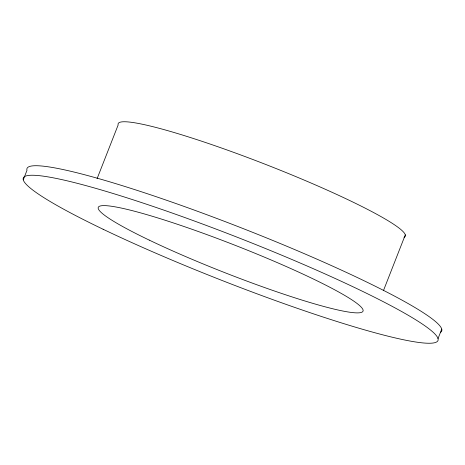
<?xml version="1.0" encoding="UTF-8"?>
<svg xmlns="http://www.w3.org/2000/svg" width="465" height="465" viewBox="0 0 465 465"><rect width="100%" height="100%" fill="white"/><g stroke="black" fill="none" stroke-linecap="round" stroke-linejoin="round"><path stroke-width="0.7" d="M23.25 179.856L26.982 170.335A222.712 22.895 21.4 0 1 241.881 228.083A222.712 22.895 21.4 0 1 440.657 332.254M97.104 178.653L118.151 124.951A154.182 15.851 21.4 0 1 269.008 165.743A154.182 15.851 21.4 0 1 404.027 237.342M383.462 290.584L405.3 234.871M438.018 338.63L441.75 329.11M149.23 240.103A142.191 14.618 21.4 0 0 361.869 312.207A142.191 14.618 21.4 0 0 180.804 225.415A142.191 14.618 21.4 0 0 149.23 240.103M103.137 229.268A222.712 22.895 21.4 0 0 436.187 342.194A222.712 22.895 21.4 0 0 152.584 206.262A222.712 22.895 21.4 0 0 103.137 229.268"/></g></svg>
